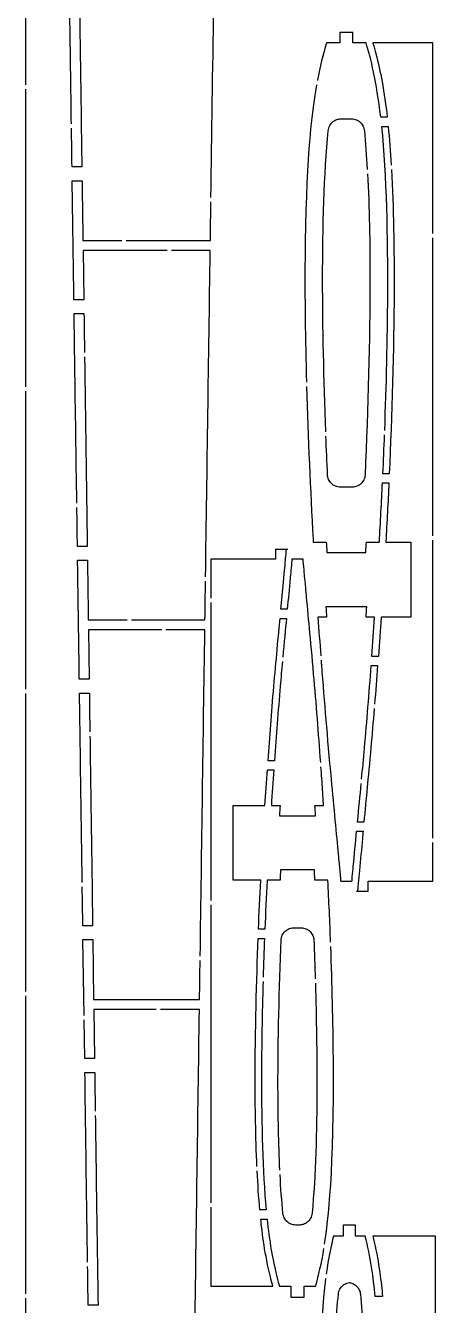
# Model space of a CAD drawing. Header units: millimetres. Extents: x 2 to 98, y -1071 to -3.
# Drawn here: x 3.4 to 98.4, y -714.8 to -418.4 of the extents above; entities that cross this region are included whole.
import ezdxf

# ---------------------------------------------------------------- set-up
doc = ezdxf.new("R2010")
doc.units = ezdxf.units.MM
doc.layers.get('0').update_dxf_attribs({"linetype": 'CONTINUOUS'})

msp = doc.modelspace()

# ---------------------------------------------------------------- linework, layer by layer
for p, q in [((3.36, -363.11), (3.36, -432.11)), ((76.17, -419.91), (79.25, -419.91)), ((76.17, -419.91), (76.17, -422.43)), ((79.25, -422.43), (79.25, -419.91)), ((76.17, -422.43), (73.14, -422.43)), ((82.28, -422.43), (79.25, -422.43)), ((97.75, -422.43), (83.86, -422.43)), ((97.75, -466.59), (97.75, -422.43)), ((3.36, -433.11), (3.36, -502.11)), ((76.44, -440.01), (78.98, -440.01)), ((87.19, -439.6), (85.68, -439.6)), ((85.93, -441.79), (87.41, -441.79)), ((16.4, -451.16), (14.13, -451.16)), ((14.17, -454.36), (16.45, -454.36)), ((16.65, -468.2), (25.65, -468.2)), ((26.65, -468.2), (46.19, -468.2)), ((97.75, -536.59), (97.75, -467.59)), ((36.16, -470.52), (16.68, -470.52)), ((16.68, -470.52), (16.84, -481.92)), ((46.16, -470.52), (37.16, -470.52)), ((16.84, -481.92), (14.56, -481.92)), ((14.61, -485.11), (16.89, -485.11)), ((3.36, -503.11), (3.36, -572.11)), ((86.08, -524.31), (87.59, -524.31)), ((87.67, -522.21), (86.2, -522.21)), ((79.12, -525.3), (76.3, -525.3)), ((17.65, -539.03), (15.38, -539.03)), ((70.06, -538.02), (73.06, -538.02)), ((82.36, -538.02), (85.36, -538.02)), ((86.87, -538.02), (92.67, -538.02)), ((92.67, -538.02), (92.67, -540.32)), ((97.75, -606.59), (97.75, -537.59)), ((15.42, -542.22), (17.7, -542.22)), ((61.33, -542.02), (46.33, -542.02)), ((46.33, -542.02), (46.33, -551.02)), ((61.33, -539.64), (64.13, -539.64)), ((61.33, -539.64), (61.33, -542.02)), ((67.68, -542.02), (65.09, -542.02)), ((73.2, -540.4), (82.22, -540.4)), ((92.67, -540.32), (92.67, -540.32)), ((92.67, -540.32), (92.67, -553.06)), ((46.33, -552.02), (46.33, -621.02)), ((64.02, -553.6), (62.54, -553.6)), ((82.44, -553.02), (72.98, -553.02)), ((92.67, -553.06), (92.67, -555.4)), ((17.9, -556.06), (26.9, -556.06)), ((27.9, -556.06), (44.94, -556.06)), ((62.34, -555.72), (63.82, -555.72)), ((73.14, -555.4), (71.14, -555.4)), ((84.28, -555.4), (82.28, -555.4)), ((92.67, -555.4), (85.79, -555.4)), ((34.91, -558.38), (17.93, -558.38)), ((17.93, -558.38), (18.09, -569.78)), ((44.91, -558.38), (35.91, -558.38)), ((85.15, -564.5), (83.63, -564.5)), ((83.5, -566.6), (84.97, -566.6)), ((18.09, -569.78), (15.82, -569.78)), ((3.36, -573.11), (3.36, -642.11)), ((15.86, -572.98), (18.14, -572.98)), ((61.03, -588.65), (59.56, -588.65)), ((59.41, -590.76), (60.88, -590.76)), ((51.45, -601.35), (51.45, -599.03)), ((51.45, -599.03), (58.86, -599.03)), ((51.45, -614.06), (51.45, -601.35)), ((60.33, -599.03), (62.34, -599.03)), ((62.19, -601.41), (70.59, -601.41)), ((70.44, -599.03), (72.44, -599.03)), ((81.79, -602.86), (80.32, -602.86)), ((80.1, -604.96), (81.61, -604.96)), ((97.75, -616.59), (97.75, -607.59)), ((51.45, -616.31), (51.45, -614.06)), ((51.45, -614.06), (51.45, -614.06)), ((57.88, -616.31), (51.45, -616.31)), ((62.35, -616.31), (59.34, -616.31)), ((70.3, -613.94), (62.47, -613.94)), ((73.43, -616.31), (70.43, -616.31)), ((76.42, -616.59), (79, -616.59)), ((82.75, -618.97), (80.05, -618.97)), ((82.75, -618.97), (82.75, -616.59)), ((82.75, -616.59), (97.75, -616.59)), ((46.33, -622.02), (46.33, -691.02)), ((18.9, -626.89), (16.63, -626.89)), ((58.82, -627.69), (57.35, -627.69)), ((65.54, -627.36), (67.24, -627.36)), ((16.92, -647.65), (16.67, -630.09)), ((16.67, -630.09), (18.95, -630.09)), ((18.95, -630.09), (19.14, -643.93)), ((57.27, -629.81), (58.74, -629.81)), ((3.36, -643.11), (3.36, -712.11)), ((19.14, -643.93), (43.69, -643.93)), ((17.06, -657.65), (16.94, -648.65)), ((33.66, -646.25), (19.17, -646.25)), ((19.17, -646.25), (19.34, -657.65)), ((43.66, -646.25), (34.66, -646.25)), ((19.34, -657.65), (17.06, -657.65)), ((17.11, -660.84), (19.38, -660.84)), ((46.33, -692.02), (46.33, -710.37)), ((59.13, -692.64), (57.66, -692.64)), ((57.87, -694.84), (59.35, -694.84)), ((66.84, -696.19), (65.93, -696.19)), ((79.87, -696.24), (76.99, -696.24)), ((76.99, -696.24), (76.99, -698.75)), ((79.87, -698.75), (79.87, -696.24)), ((76.99, -698.75), (74.76, -698.75)), ((82.09, -698.75), (79.87, -698.75)), ((98.37, -698.75), (83.85, -698.75)), ((98.37, -762.27), (98.37, -698.75)), ((46.33, -710.37), (60.68, -710.37)), ((62.2, -710.37), (64.83, -710.37)), ((64.83, -710.37), (64.83, -712.87)), ((67.95, -712.87), (67.95, -710.37)), ((67.95, -710.37), (70.57, -710.37)), ((3.36, -713.11), (3.36, -782.11)), ((64.83, -712.87), (67.95, -712.87)), ((86.11, -712.75), (84.39, -712.75)), ((20.15, -714.76), (17.87, -714.76))]:
    msp.add_line(p, q)
for points, knots in [([(46.33, -458.2), (46.54, -443.46), (46.75, -428.73), (46.97, -413.99), (47.12, -402.91), (47.28, -391.66), (47.45, -380.27), (47.45, -380.25), (47.45, -380.23), (47.45, -380.21)], [36.437978, 36.437978, 36.437978, 36.437978, 40.859149, 40.859149, 40.859149, 44.18386, 44.18386, 44.18386, 44.189784, 44.189784, 44.189784, 44.189784]), ([(13.98, -441.16), (13.9, -435.51), (13.82, -429.86), (13.74, -424.21), (13.61, -415.22), (13.48, -406.23), (13.35, -397.25)], [1.005674, 1.005674, 1.005674, 1.005674, 2.700737, 2.700737, 2.700737, 5.397843, 5.397843, 5.397843, 5.397843]), ([(15.77, -407.25), (15.85, -412.84), (15.94, -418.5), (16.02, -424.2), (16.15, -433.18), (16.27, -442.18), (16.4, -451.16)], [0.99727, 0.99727, 0.99727, 0.99727, 2.649162, 2.649162, 2.649162, 5.256118, 5.256118, 5.256118, 5.256118]), ([(73.14, -422.43), (73.14, -422.43), (73.13, -422.44), (73.13, -422.45), (72.32, -425.01), (71.61, -427.96), (71.03, -431.01), (71.02, -431.06), (71.01, -431.11), (71, -431.16)], [0.2949194, 0.2949194, 0.2949194, 0.2949194, 0.2974565, 0.2974565, 0.2974565, 0.9963915, 0.9963915, 0.9963915, 1.0082861, 1.0082861, 1.0082861, 1.0082861]), ([(85.68, -439.6), (84.72, -431.33), (83.39, -425.91), (82.29, -422.45), (82.29, -422.44), (82.28, -422.43), (82.28, -422.43)], [3.1387251, 3.1387251, 3.1387251, 3.1387251, 3.5565486, 3.5565486, 3.5565486, 3.5576707, 3.5576707, 3.5576707, 3.5576707]), ([(83.86, -422.43), (83.86, -422.44), (83.87, -422.46), (83.87, -422.48), (84.12, -423.3), (84.35, -424.12), (84.56, -424.91), (85.13, -427.04), (85.6, -429.24), (85.99, -431.36), (86.49, -434.11), (86.88, -436.84), (87.19, -439.6)], [0.307355, 0.307355, 0.307355, 0.307355, 0.312601, 0.312601, 0.312601, 0.562622, 0.562622, 0.562622, 1.23803, 1.23803, 1.23803, 2.109133, 2.109133, 2.109133, 2.109133]), ([(70.82, -432.15), (69.51, -439.53), (68.32, -450.74), (68.14, -472.29), (68.07, -481.32), (68.2, -491.09), (68.47, -501.01)], [1.081361, 1.081361, 1.081361, 1.081361, 2.689127, 2.689127, 2.689127, 3.362429, 3.362429, 3.362429, 3.362429]), ([(73.53, -442.75), (73.57, -442.34), (73.69, -441.94), (73.88, -441.58), (74.07, -441.23), (74.33, -440.91), (74.64, -440.66), (74.89, -440.45), (75.18, -440.29), (75.49, -440.18), (75.79, -440.07), (76.12, -440.01), (76.44, -440.01)], [0, 0, 0, 0, 0.1259839, 0.1259839, 0.1259839, 0.2480623, 0.2480623, 0.2480623, 0.3488755, 0.3488755, 0.3488755, 0.4490175, 0.4490175, 0.4490175, 0.4490175]), ([(78.98, -440.01), (79.34, -440.01), (79.71, -440.08), (80.05, -440.22), (80.4, -440.37), (80.71, -440.57), (80.98, -440.84), (81.24, -441.09), (81.45, -441.38), (81.6, -441.71), (81.76, -442.03), (81.85, -442.39), (81.89, -442.75)], [0, 0, 0, 0, 0.1128813, 0.1128813, 0.1128813, 0.2276932, 0.2276932, 0.2276932, 0.3374493, 0.3374493, 0.3374493, 0.4483497, 0.4483497, 0.4483497, 0.4483497]), ([(72.95, -512.5), (72.49, -500.24), (72.22, -488.08), (72.22, -477.22), (72.22, -465.01), (72.55, -452.68), (73.53, -442.75)], [0.1357371, 0.1357371, 0.1357371, 0.1357371, 0.5232145, 0.5232145, 0.5232145, 0.9589417, 0.9589417, 0.9589417, 0.9589417]), ([(86.61, -512.21), (87, -501.76), (87.26, -491.02), (87.31, -481.06), (87.38, -467.29), (87.09, -453.12), (85.93, -441.79)], [1.100774, 1.100774, 1.100774, 1.100774, 4.132431, 4.132431, 4.132431, 8.320106, 8.320106, 8.320106, 8.320106]), ([(82.63, -452.72), (83.04, -460.4), (83.2, -468.84), (83.2, -477.22), (83.2, -491.03), (82.76, -506.95), (82.05, -522.49)], [-0.8222828, -0.8222828, -0.8222828, -0.8222828, -0.5232145, -0.5232145, -0.5232145, -0.0303733, -0.0303733, -0.0303733, -0.0303733]), ([(88.17, -451.76), (88.66, -460.48), (88.81, -470.2), (88.78, -480.07), (88.73, -493.11), (88.27, -509.06), (87.67, -522.21)], [0.981839, 0.981839, 0.981839, 0.981839, 3.313154, 3.313154, 3.313154, 6.39059, 6.39059, 6.39059, 6.39059]), ([(16.45, -454.36), (16.51, -458.95), (16.58, -463.55), (16.64, -468.14), (16.64, -468.16), (16.65, -468.18), (16.65, -468.2)], [0.005915, 0.005915, 0.005915, 0.005915, 1.384023, 1.384023, 1.384023, 1.389938, 1.389938, 1.389938, 1.389938]), ([(46.19, -468.2), (46.19, -468.18), (46.19, -468.16), (46.19, -468.14), (46.23, -465.16), (46.28, -462.18), (46.32, -459.2)], [35.4379776, 35.4379776, 35.4379776, 35.4379776, 35.4438926, 35.4438926, 35.4438926, 36.3379776, 36.3379776, 36.3379776, 36.3379776]), ([(45.08, -546.06), (45.44, -520.9), (45.8, -495.74), (46.16, -470.58), (46.16, -470.56), (46.16, -470.54), (46.16, -470.52)], [27.650534, 27.650534, 27.650534, 27.650534, 35.199766, 35.199766, 35.199766, 35.205853, 35.205853, 35.205853, 35.205853]), ([(15.24, -529.03), (15.08, -518.32), (14.93, -507.63), (14.78, -496.93), (14.72, -492.99), (14.67, -489.05), (14.61, -485.11)], [1.006373, 1.006373, 1.006373, 1.006373, 4.221137, 4.221137, 4.221137, 5.403899, 5.403899, 5.403899, 5.403899]), ([(68.5, -502.01), (68.84, -513.92), (69.38, -526.03), (70.02, -537.36), (70.03, -537.57), (70.04, -537.77), (70.05, -537.98), (70.05, -537.99), (70.06, -538), (70.06, -538.02)], [3.3850221, 3.3850221, 3.3850221, 3.3850221, 4.1920834, 4.1920834, 4.1920834, 4.2067173, 4.2067173, 4.2067173, 4.20761, 4.20761, 4.20761, 4.20761]), ([(76.3, -525.3), (75.92, -525.3), (75.54, -525.22), (75.19, -525.08), (74.83, -524.93), (74.51, -524.72), (74.24, -524.45), (73.97, -524.18), (73.75, -523.86), (73.6, -523.51), (73.46, -523.18), (73.38, -522.84), (73.36, -522.49)], [0, 0, 0, 0, 0.1171102, 0.1171102, 0.1171102, 0.2343125, 0.2343125, 0.2343125, 0.3516318, 0.3516318, 0.3516318, 0.4593275, 0.4593275, 0.4593275, 0.4593275]), ([(82.05, -522.49), (82.04, -522.87), (81.95, -523.25), (81.78, -523.59), (81.62, -523.94), (81.39, -524.25), (81.11, -524.52), (80.83, -524.78), (80.5, -524.98), (80.14, -525.11), (79.81, -525.23), (79.47, -525.3), (79.12, -525.3)], [0, 0, 0, 0, 0.1174031, 0.1174031, 0.1174031, 0.234782, 0.234782, 0.234782, 0.3520624, 0.3520624, 0.3520624, 0.4593441, 0.4593441, 0.4593441, 0.4593441]), ([(85.36, -538.02), (85.36, -538), (85.36, -537.99), (85.37, -537.98), (85.62, -533.43), (85.87, -528.81), (86.08, -524.31)], [2.74134, 2.74134, 2.74134, 2.74134, 2.745061, 2.745061, 2.745061, 4.092228, 4.092228, 4.092228, 4.092228]), ([(87.59, -524.31), (87.38, -528.76), (87.13, -533.41), (86.87, -537.97), (86.87, -537.99), (86.87, -538), (86.87, -538.02)], [0.119252, 0.119252, 0.119252, 0.119252, 1.444928, 1.444928, 1.444928, 1.449011, 1.449011, 1.449011, 1.449011]), ([(73.06, -538.02), (73.11, -538.8), (73.15, -539.58), (73.2, -540.36), (73.2, -540.37), (73.2, -540.38), (73.2, -540.4)], [2.9078603, 2.9078603, 2.9078603, 2.9078603, 3.1354507, 3.1354507, 3.1354507, 3.1391026, 3.1391026, 3.1391026, 3.1391026]), ([(82.22, -540.4), (82.22, -540.38), (82.22, -540.37), (82.22, -540.36), (82.27, -539.58), (82.31, -538.8), (82.36, -538.02)], [1.3296743, 1.3296743, 1.3296743, 1.3296743, 1.3333636, 1.3333636, 1.3333636, 1.5632848, 1.5632848, 1.5632848, 1.5632848]), ([(15.82, -569.78), (15.75, -565.19), (15.69, -560.6), (15.62, -556.01), (15.56, -551.41), (15.49, -546.82), (15.42, -542.22)], [0.005915, 0.005915, 0.005915, 0.005915, 1.383681, 1.383681, 1.383681, 2.761958, 2.761958, 2.761958, 2.761958]), ([(17.7, -542.22), (17.75, -546), (17.81, -549.68), (17.86, -553.46), (17.87, -554.3), (17.88, -555.15), (17.9, -556), (17.9, -556.02), (17.9, -556.04), (17.9, -556.06)], [0.005916, 0.005916, 0.005916, 0.005916, 1.137692, 1.137692, 1.137692, 1.3907, 1.3907, 1.3907, 1.396541, 1.396541, 1.396541, 1.396541]), ([(62.54, -553.6), (63.18, -546.87), (63.23, -546.17), (63.3, -545.4), (63.43, -544.06), (63.47, -543.94), (63.56, -542.73), (63.63, -541.8), (63.67, -541.64), (63.75, -540.87), (63.79, -540.5), (63.78, -540.31), (63.78, -540.12), (63.79, -540.02), (63.8, -539.94), (63.82, -539.87), (63.83, -539.85), (63.84, -539.82), (63.86, -539.8), (63.87, -539.79), (63.88, -539.78), (63.89, -539.78), (63.9, -539.77), (63.9, -539.76), (63.92, -539.76), (63.99, -539.72), (64.06, -539.68), (64.13, -539.64)], [0.050767, 0.050767, 0.050767, 0.050767, 2.174551, 2.174551, 2.174551, 5.87278, 5.87278, 5.87278, 8.749013, 8.749013, 8.749013, 10.108121, 10.108121, 10.108121, 10.85093, 10.85093, 10.85093, 11.181038, 11.181038, 11.181038, 11.332324, 11.332324, 11.332324, 11.482284, 11.482284, 11.482284, 12.258419, 12.258419, 12.258419, 12.258419]), ([(65.09, -542.02), (65.09, -542.04), (65.09, -542.05), (65.09, -542.07), (65.07, -542.29), (65.05, -542.52), (65.03, -542.81), (64.9, -544.38), (64.7, -546.2), (64.68, -546.45), (64.47, -548.83), (64.24, -551.22), (64.02, -553.6)], [0.0447433, 0.0447433, 0.0447433, 0.0447433, 0.0460158, 0.0460158, 0.0460158, 0.0614435, 0.0614435, 0.0614435, 0.1464354, 0.1464354, 0.1464354, 0.9816251, 0.9816251, 0.9816251, 0.9816251]), ([(71.77, -589.06), (71.28, -582.27), (70.75, -575.55), (70.14, -568.58), (69.81, -564.85), (69.44, -560.86), (69.17, -557.94), (68.91, -555.16), (68.64, -552.37), (68.38, -549.59), (68.37, -549.41), (68.24, -548.1), (68.14, -546.96), (68.08, -546.33), (68.03, -545.7), (67.97, -545.07), (67.88, -544.19), (67.79, -543.31), (67.72, -542.42), (67.71, -542.29), (67.7, -542.18), (67.69, -542.07), (67.69, -542.05), (67.68, -542.04), (67.68, -542.02)], [2.5820687, 2.5820687, 2.5820687, 2.5820687, 2.8128075, 2.8128075, 2.8128075, 2.9358994, 2.9358994, 2.9358994, 3.0531746, 3.0531746, 3.0531746, 3.0605568, 3.0605568, 3.0605568, 3.0646275, 3.0646275, 3.0646275, 3.0703558, 3.0703558, 3.0703558, 3.0711887, 3.0711887, 3.0711887, 3.0713312, 3.0713312, 3.0713312, 3.0713312]), ([(44.94, -556.06), (44.94, -556.04), (44.94, -556.02), (44.94, -556), (44.98, -553.02), (45.02, -550.04), (45.07, -547.06)], [26.6505336, 26.6505336, 26.6505336, 26.6505336, 26.656449, 26.656449, 26.656449, 27.5505337, 27.5505337, 27.5505337, 27.5505337]), ([(72.98, -553.02), (72.98, -553.03), (72.98, -553.05), (72.99, -553.06), (73.04, -553.84), (73.09, -554.62), (73.14, -555.4)], [2.0047336, 2.0047336, 2.0047336, 2.0047336, 2.0090319, 2.0090319, 2.0090319, 2.2455403, 2.2455403, 2.2455403, 2.2455403]), ([(82.28, -555.4), (82.33, -554.62), (82.38, -553.84), (82.43, -553.06), (82.43, -553.05), (82.44, -553.03), (82.44, -553.02)], [0.8226458, 0.8226458, 0.8226458, 0.8226458, 1.058043, 1.058043, 1.058043, 1.0623211, 1.0623211, 1.0623211, 1.0623211]), ([(59.56, -588.65), (59.97, -583.04), (60.36, -577.92), (60.91, -571.46), (61.4, -565.85), (62.01, -559.29), (62.34, -555.72)], [0.087039, 0.087039, 0.087039, 0.087039, 1.795831, 1.795831, 1.795831, 3.282564, 3.282564, 3.282564, 3.282564]), ([(71.14, -555.4), (71.14, -555.41), (71.14, -555.43), (71.14, -555.44), (71.34, -558.42), (71.56, -561.4), (71.78, -564.38)], [4.6134954, 4.6134954, 4.6134954, 4.6134954, 4.6144814, 4.6144814, 4.6144814, 4.8211738, 4.8211738, 4.8211738, 4.8211738]), ([(83.63, -564.5), (83.86, -561.47), (84.07, -558.45), (84.28, -555.44), (84.28, -555.43), (84.28, -555.41), (84.28, -555.4)], [0.0761151, 0.0761151, 0.0761151, 0.0761151, 0.9852933, 0.9852933, 0.9852933, 0.9895826, 0.9895826, 0.9895826, 0.9895826]), ([(85.79, -555.4), (85.79, -555.41), (85.79, -555.43), (85.79, -555.44), (85.58, -558.47), (85.37, -561.45), (85.15, -564.5)], [3.241012, 3.241012, 3.241012, 3.241012, 3.24512, 3.24512, 3.24512, 4.251315, 4.251315, 4.251315, 4.251315]), ([(43.84, -633.93), (44.19, -608.77), (44.55, -583.61), (44.91, -558.44), (44.91, -558.42), (44.91, -558.4), (44.91, -558.38)], [18.863098, 18.863098, 18.863098, 18.863098, 26.412323, 26.412323, 26.412323, 26.418409, 26.418409, 26.418409, 26.418409]), ([(62.9, -565.68), (62.73, -567.59), (62.56, -569.53), (62.4, -571.37), (61.9, -577.18), (61.45, -582.84), (61.03, -588.65)], [0.778275, 0.778275, 0.778275, 0.778275, 1.149787, 1.149787, 1.149787, 2.323098, 2.323098, 2.323098, 2.323098]), ([(71.85, -565.38), (71.88, -565.72), (71.9, -566.06), (71.93, -566.4), (72.61, -575.37), (73.24, -582.8), (74.18, -592.94), (74.78, -599.3), (75.42, -606), (75.82, -610.32), (75.89, -611.02), (75.95, -611.72), (76.02, -612.43), (76.13, -613.52), (76.24, -614.6), (76.33, -615.69), (76.35, -615.98), (76.38, -616.27), (76.41, -616.55), (76.42, -616.56), (76.42, -616.58), (76.42, -616.59)], [4.844286, 4.844286, 4.844286, 4.844286, 4.868045, 4.868045, 4.868045, 5.492636, 5.492636, 5.492636, 5.884684, 5.884684, 5.884684, 5.948645, 5.948645, 5.948645, 6.047519, 6.047519, 6.047519, 6.073586, 6.073586, 6.073586, 6.074654, 6.074654, 6.074654, 6.074654]), ([(81.26, -592.9), (81.48, -590.58), (81.69, -588.24), (81.92, -585.73), (82.48, -579.44), (83, -573.12), (83.5, -566.6)], [1.114385, 1.114385, 1.114385, 1.114385, 1.878041, 1.878041, 1.878041, 3.796725, 3.796725, 3.796725, 3.796725]), ([(16.49, -616.9), (16.41, -611.26), (16.33, -605.66), (16.25, -599.97), (16.12, -590.92), (15.99, -582.01), (15.86, -572.98)], [1.015932, 1.015932, 1.015932, 1.015932, 2.737168, 2.737168, 2.737168, 5.474949, 5.474949, 5.474949, 5.474949]), ([(84.18, -576.57), (83.93, -579.63), (83.67, -582.66), (83.4, -585.62), (83.1, -588.97), (82.76, -592.65), (82.56, -594.82), (82.3, -597.5), (82.05, -600.18), (81.79, -602.86)], [1.089327, 1.089327, 1.089327, 1.089327, 2.037857, 2.037857, 2.037857, 3.113814, 3.113814, 3.113814, 4.439319, 4.439319, 4.439319, 4.439319]), ([(18.28, -582.98), (18.36, -588.63), (18.44, -594.28), (18.52, -599.9), (18.65, -608.9), (18.77, -617.9), (18.9, -626.89)], [1.005065, 1.005065, 1.005065, 1.005065, 2.699292, 2.699292, 2.699292, 5.410498, 5.410498, 5.410498, 5.410498]), ([(58.86, -599.03), (58.86, -599.01), (58.86, -598.99), (58.86, -598.98), (59.04, -596.29), (59.22, -593.55), (59.41, -590.76)], [3.0129521, 3.0129521, 3.0129521, 3.0129521, 3.0185347, 3.0185347, 3.0185347, 3.820154, 3.820154, 3.820154, 3.820154]), ([(60.88, -590.76), (60.69, -593.49), (60.51, -596.24), (60.34, -598.97), (60.33, -598.99), (60.33, -599.01), (60.33, -599.03)], [0.0880604, 0.0880604, 0.0880604, 0.0880604, 0.9131814, 0.9131814, 0.9131814, 0.9196151, 0.9196151, 0.9196151, 0.9196151]), ([(72.44, -599.03), (72.44, -599.01), (72.44, -598.99), (72.44, -598.97), (72.36, -597.79), (72.29, -596.62), (72.21, -595.45), (72.09, -593.64), (71.97, -591.84), (71.84, -590.05)], [2.4699579, 2.4699579, 2.4699579, 2.4699579, 2.4706678, 2.4706678, 2.4706678, 2.5099833, 2.5099833, 2.5099833, 2.5707711, 2.5707711, 2.5707711, 2.5707711]), ([(62.34, -599.03), (62.29, -599.77), (62.24, -600.51), (62.2, -601.26), (62.19, -601.28), (62.19, -601.31), (62.19, -601.34), (62.19, -601.36), (62.19, -601.38), (62.19, -601.41)], [1.1077217, 1.1077217, 1.1077217, 1.1077217, 1.3307569, 1.3307569, 1.3307569, 1.3392811, 1.3392811, 1.3392811, 1.3456446, 1.3456446, 1.3456446, 1.3456446]), ([(70.59, -601.41), (70.59, -601.38), (70.59, -601.36), (70.58, -601.34), (70.58, -601.31), (70.58, -601.28), (70.58, -601.26), (70.53, -600.51), (70.49, -599.77), (70.44, -599.03)], [1.3411854, 1.3411854, 1.3411854, 1.3411854, 1.3475925, 1.3475925, 1.3475925, 1.356152, 1.356152, 1.356152, 1.5807376, 1.5807376, 1.5807376, 1.5807376]), ([(79, -616.59), (79, -616.58), (79, -616.56), (79.01, -616.55), (79.05, -616.21), (79.06, -616.02), (79.1, -615.53), (79.17, -614.73), (79.25, -613.93), (79.33, -613.13), (79.61, -610.41), (79.84, -607.68), (80.1, -604.96)], [0.51145, 0.51145, 0.51145, 0.51145, 0.529226, 0.529226, 0.529226, 1.049354, 1.049354, 1.049354, 1.901012, 1.901012, 1.901012, 4.79618, 4.79618, 4.79618, 4.79618]), ([(81.61, -604.96), (81.56, -605.55), (81.51, -606.09), (81.46, -606.64), (81.22, -609.13), (81, -611.62), (80.74, -614.11), (80.64, -615.1), (80.59, -616.09), (80.46, -617.07), (80.41, -617.45), (80.37, -617.75), (80.36, -618.24), (80.36, -618.42), (80.36, -618.57), (80.33, -618.68), (80.32, -618.73), (80.3, -618.78), (80.28, -618.82), (80.27, -618.83), (80.25, -618.85), (80.24, -618.86), (80.22, -618.88), (80.21, -618.89), (80.19, -618.9), (80.14, -618.92), (80.1, -618.95), (80.05, -618.97)], [0.043053, 0.043053, 0.043053, 0.043053, 0.229778, 0.229778, 0.229778, 1.077199, 1.077199, 1.077199, 1.413121, 1.413121, 1.413121, 1.544711, 1.544711, 1.544711, 1.591665, 1.591665, 1.591665, 1.613687, 1.613687, 1.613687, 1.623793, 1.623793, 1.623793, 1.633657, 1.633657, 1.633657, 1.656691, 1.656691, 1.656691, 1.656691]), ([(57.35, -627.69), (57.5, -623.97), (57.68, -620.13), (57.87, -616.38), (57.87, -616.35), (57.87, -616.33), (57.88, -616.31)], [0.137862, 0.137862, 0.137862, 0.137862, 1.252852, 1.252852, 1.252852, 1.259095, 1.259095, 1.259095, 1.259095]), ([(59.34, -616.31), (59.34, -616.33), (59.34, -616.35), (59.34, -616.37), (59.15, -620.09), (58.98, -623.9), (58.82, -627.69)], [2.683015, 2.683015, 2.683015, 2.683015, 2.688693, 2.688693, 2.688693, 3.800612, 3.800612, 3.800612, 3.800612]), ([(62.47, -613.94), (62.47, -613.96), (62.47, -613.98), (62.47, -614), (62.43, -614.68), (62.4, -615.36), (62.36, -616.04), (62.36, -616.13), (62.35, -616.22), (62.35, -616.31)], [1.7079417, 1.7079417, 1.7079417, 1.7079417, 1.7134864, 1.7134864, 1.7134864, 1.9132227, 1.9132227, 1.9132227, 1.9394689, 1.9394689, 1.9394689, 1.9394689]), ([(70.43, -616.31), (70.42, -616.22), (70.42, -616.13), (70.41, -616.04), (70.38, -615.36), (70.34, -614.68), (70.31, -614), (70.31, -613.98), (70.31, -613.96), (70.3, -613.94)], [1.9661374, 1.9661374, 1.9661374, 1.9661374, 1.9924767, 1.9924767, 1.9924767, 2.1934597, 2.1934597, 2.1934597, 2.1990374, 2.1990374, 2.1990374, 2.1990374]), ([(74.07, -630.7), (73.89, -625.93), (73.68, -621.14), (73.43, -616.37), (73.43, -616.35), (73.43, -616.33), (73.43, -616.31)], [2.1236203, 2.1236203, 2.1236203, 2.1236203, 2.279471, 2.279471, 2.279471, 2.2800916, 2.2800916, 2.2800916, 2.2800916]), ([(62.6, -630.17), (62.61, -629.79), (62.7, -629.41), (62.86, -629.07), (63.02, -628.72), (63.25, -628.41), (63.53, -628.15), (63.81, -627.88), (64.14, -627.68), (64.5, -627.55), (64.83, -627.42), (65.18, -627.36), (65.54, -627.36)], [0, 0, 0, 0, 0.1174029, 0.1174029, 0.1174029, 0.2347835, 0.2347835, 0.2347835, 0.3520666, 0.3520666, 0.3520666, 0.4610789, 0.4610789, 0.4610789, 0.4610789]), ([(67.24, -627.36), (67.62, -627.36), (68, -627.43), (68.35, -627.57), (68.71, -627.72), (69.03, -627.93), (69.3, -628.2), (69.57, -628.47), (69.79, -628.79), (69.94, -629.14), (70.08, -629.46), (70.16, -629.82), (70.18, -630.17)], [0, 0, 0, 0, 0.1171104, 0.1171104, 0.1171104, 0.2343133, 0.2343133, 0.2343133, 0.3516333, 0.3516333, 0.3516333, 0.4610624, 0.4610624, 0.4610624, 0.4610624]), ([(57, -682.66), (56.68, -675.78), (56.59, -668.65), (56.58, -662.41), (56.58, -651.55), (56.9, -639.34), (57.27, -629.81)], [1.002309, 1.002309, 1.002309, 1.002309, 2.90784, 2.90784, 2.90784, 6.224135, 6.224135, 6.224135, 6.224135]), ([(62.3, -683.49), (62, -677.33), (61.89, -670.81), (61.87, -664.45), (61.85, -653.42), (62.15, -641.4), (62.6, -630.17)], [1.189519, 1.189519, 1.189519, 1.189519, 2.81259, 2.81259, 2.81259, 5.629323, 5.629323, 5.629323, 5.629323]), ([(72.68, -700.6), (73.53, -695.17), (74.91, -683.62), (74.71, -657.56), (74.65, -649.14), (74.43, -640.45), (74.11, -631.7)], [0.941117, 0.941117, 0.941117, 0.941117, 1.826817, 1.826817, 1.826817, 2.11274, 2.11274, 2.11274, 2.11274]), ([(43.69, -643.93), (43.69, -643.91), (43.69, -643.89), (43.69, -643.87), (43.74, -640.89), (43.78, -637.91), (43.82, -634.93)], [17.8630979, 17.8630979, 17.8630979, 17.8630979, 17.8690135, 17.8690135, 17.8690135, 18.7630979, 18.7630979, 18.7630979, 18.7630979]), ([(58.4, -639.8), (58.19, -647.2), (58.05, -654.78), (58.05, -661.91), (58.04, -672.9), (58.32, -683.84), (59.13, -692.64)], [1.109914, 1.109914, 1.109914, 1.109914, 3.233025, 3.233025, 3.233025, 6.508526, 6.508526, 6.508526, 6.508526]), ([(70.53, -640.16), (70.77, -648.33), (70.92, -656.64), (70.9, -664.45), (70.88, -674.39), (70.62, -684.73), (69.76, -693.46)], [1.261894, 1.261894, 1.261894, 1.261894, 3.626611, 3.626611, 3.626611, 6.63551, 6.63551, 6.63551, 6.63551]), ([(42.59, -721.8), (42.95, -696.63), (43.3, -671.47), (43.66, -646.31), (43.66, -646.29), (43.66, -646.27), (43.66, -646.25)], [10.07566, 10.07566, 10.07566, 10.07566, 17.624888, 17.624888, 17.624888, 17.630973, 17.630973, 17.630973, 17.630973]), ([(17.73, -704.76), (17.65, -699.14), (17.57, -693.52), (17.49, -687.84), (17.36, -678.8), (17.24, -669.93), (17.11, -660.84)], [1.01026, 1.01026, 1.01026, 1.01026, 2.710121, 2.710121, 2.710121, 5.418564, 5.418564, 5.418564, 5.418564]), ([(19.52, -670.84), (19.61, -676.97), (19.68, -681.81), (19.76, -687.76), (19.89, -696.75), (20.02, -705.76), (20.15, -714.76)], [1.150018, 1.150018, 1.150018, 1.150018, 3.528563, 3.528563, 3.528563, 7.126409, 7.126409, 7.126409, 7.126409]), ([(65.93, -696.19), (65.57, -696.19), (65.2, -696.12), (64.86, -695.98), (64.51, -695.84), (64.2, -695.63), (63.93, -695.37), (63.67, -695.12), (63.46, -694.83), (63.31, -694.5), (63.15, -694.18), (63.05, -693.82), (63.02, -693.46)], [0, 0, 0, 0, 0.1128814, 0.1128814, 0.1128814, 0.2276938, 0.2276938, 0.2276938, 0.3375328, 0.3375328, 0.3375328, 0.4485167, 0.4485167, 0.4485167, 0.4485167]), ([(69.76, -693.46), (69.72, -693.87), (69.6, -694.27), (69.4, -694.63), (69.21, -694.98), (68.96, -695.29), (68.65, -695.55), (68.4, -695.75), (68.11, -695.92), (67.8, -696.03), (67.49, -696.14), (67.17, -696.19), (66.84, -696.19)], [0, 0, 0, 0, 0.1259874, 0.1259874, 0.1259874, 0.2480734, 0.2480734, 0.2480734, 0.3489656, 0.3489656, 0.3489656, 0.4491851, 0.4491851, 0.4491851, 0.4491851]), ([(60.68, -710.37), (60.67, -710.34), (60.66, -710.32), (60.66, -710.29), (60.46, -709.59), (60.27, -708.9), (60.11, -708.22), (58.85, -703.16), (58.2, -698), (57.87, -694.84)], [0.301468, 0.301468, 0.301468, 0.301468, 0.309198, 0.309198, 0.309198, 0.521506, 0.521506, 0.521506, 2.118081, 2.118081, 2.118081, 2.118081]), ([(59.35, -694.84), (59.6, -697.24), (59.92, -699.65), (60.32, -701.98), (60.85, -705.12), (61.49, -707.94), (62.19, -710.33), (62.19, -710.34), (62.2, -710.36), (62.2, -710.37)], [1.5439702, 1.5439702, 1.5439702, 1.5439702, 1.6171041, 1.6171041, 1.6171041, 1.7155267, 1.7155267, 1.7155267, 1.716119, 1.716119, 1.716119, 1.716119]), ([(84.39, -712.75), (84.39, -712.73), (84.39, -712.71), (84.39, -712.7), (84.01, -708.63), (83.32, -703.37), (82.09, -698.75)], [12.7846157, 12.7846157, 12.7846157, 12.7846157, 12.7875087, 12.7875087, 12.7875087, 13.435958, 13.435958, 13.435958, 13.435958]), ([(83.85, -698.75), (83.98, -699.23), (84.1, -699.71), (84.2, -700.19), (85.29, -704.9), (85.83, -709.69), (86.1, -712.68), (86.11, -712.71), (86.11, -712.73), (86.11, -712.75)], [0.314807, 0.314807, 0.314807, 0.314807, 0.458266, 0.458266, 0.458266, 1.88391, 1.88391, 1.88391, 1.894328, 1.894328, 1.894328, 1.894328]), ([(70.57, -710.37), (70.58, -710.36), (70.58, -710.34), (70.59, -710.33), (71.29, -707.94), (71.96, -705.02), (72.53, -701.59)], [0.2798764, 0.2798764, 0.2798764, 0.2798764, 0.2834993, 0.2834993, 0.2834993, 0.8847224, 0.8847224, 0.8847224, 0.8847224]), ([(72.92, -708.58), (72.91, -708.63), (72.91, -708.68), (72.9, -708.74), (71.6, -719.04), (71.19, -734.8), (71.67, -755.55), (71.79, -760.84), (71.97, -766.28), (72.19, -771.7)], [0.733034, 0.733034, 0.733034, 0.733034, 0.739103, 0.739103, 0.739103, 1.872606, 1.872606, 1.872606, 2.161365, 2.161365, 2.161365, 2.161365]), ([(75.87, -712.22), (75.91, -711.81), (76.03, -711.41), (76.22, -711.05), (76.41, -710.7), (76.67, -710.39), (76.97, -710.14), (77.23, -709.93), (77.52, -709.76), (77.83, -709.65), (78.02, -709.58), (78.22, -709.53), (78.43, -709.51)], [0, 0, 0, 0, 0.1259887, 0.1259887, 0.1259887, 0.2480772, 0.2480772, 0.2480772, 0.3489661, 0.3489661, 0.3489661, 0.4126448, 0.4126448, 0.4126448, 0.4126448]), ([(78.43, -709.51), (78.67, -709.54), (78.92, -709.6), (79.15, -709.7), (79.49, -709.84), (79.81, -710.05), (80.08, -710.31), (80.33, -710.56), (80.54, -710.86), (80.7, -711.18), (80.85, -711.51), (80.95, -711.86), (80.99, -712.22)], [0.0364977, 0.0364977, 0.0364977, 0.0364977, 0.1128814, 0.1128814, 0.1128814, 0.2276954, 0.2276954, 0.2276954, 0.3375327, 0.3375327, 0.3375327, 0.4485139, 0.4485139, 0.4485139, 0.4485139]), ([(74.96, -749.54), (74.87, -744.31), (74.84, -739.06), (74.89, -734.03), (74.99, -723.7), (75.42, -716.83), (75.87, -712.22)], [1.260778, 1.260778, 1.260778, 1.260778, 2.772495, 2.772495, 2.772495, 5.874444, 5.874444, 5.874444, 5.874444])]:
    msp.add_open_spline(points, degree=3, knots=knots)
for points in [[(14.13, -451.16), (14.08, -448.16), (14.04, -445.16), (14, -442.16)], [(81.89, -442.75), (82.17, -445.57), (82.39, -448.58), (82.57, -451.72)], [(87.41, -441.79), (87.69, -444.62), (87.93, -447.62), (88.11, -450.76)], [(14.56, -481.92), (14.43, -472.73), (14.3, -463.54), (14.17, -454.36)], [(16.89, -485.11), (16.93, -488.11), (16.97, -491.11), (17.01, -494.11)], [(17.03, -495.11), (17.24, -509.75), (17.45, -524.39), (17.65, -539.03)], [(73.36, -522.49), (73.23, -519.5), (73.1, -516.49), (72.99, -513.49)], [(86.2, -522.21), (86.33, -519.25), (86.45, -516.25), (86.57, -513.21)], [(15.38, -539.03), (15.34, -536.03), (15.29, -533.03), (15.25, -530.03)], [(63.82, -555.72), (63.6, -558.05), (63.3, -561.29), (62.99, -564.68)], [(84.97, -566.6), (84.74, -569.62), (84.5, -572.61), (84.26, -575.57)], [(18.14, -572.98), (18.18, -575.97), (18.22, -578.98), (18.26, -581.98)], [(80.32, -602.86), (80.62, -599.7), (80.9, -596.8), (81.17, -593.9)], [(16.63, -626.89), (16.58, -623.87), (16.54, -620.87), (16.5, -617.9)], [(58.74, -629.81), (58.63, -632.74), (58.52, -635.76), (58.43, -638.8)], [(70.18, -630.17), (70.29, -633.13), (70.4, -636.13), (70.5, -639.17)], [(19.38, -660.84), (19.43, -664.22), (19.47, -667.16), (19.51, -669.84)], [(57.66, -692.64), (57.4, -689.78), (57.2, -686.75), (57.05, -683.66)], [(63.02, -693.46), (62.74, -690.62), (62.52, -687.61), (62.36, -684.49)], [(74.76, -698.75), (74.19, -700.9), (73.57, -703.77), (73.05, -707.58)], [(17.87, -714.76), (17.83, -711.75), (17.79, -708.75), (17.75, -705.76)], [(80.99, -712.22), (81.22, -714.57), (81.44, -717.51), (81.62, -721.2)]]:
    msp.add_open_spline(points, degree=3)

doc.saveas('drawing.dxf')
